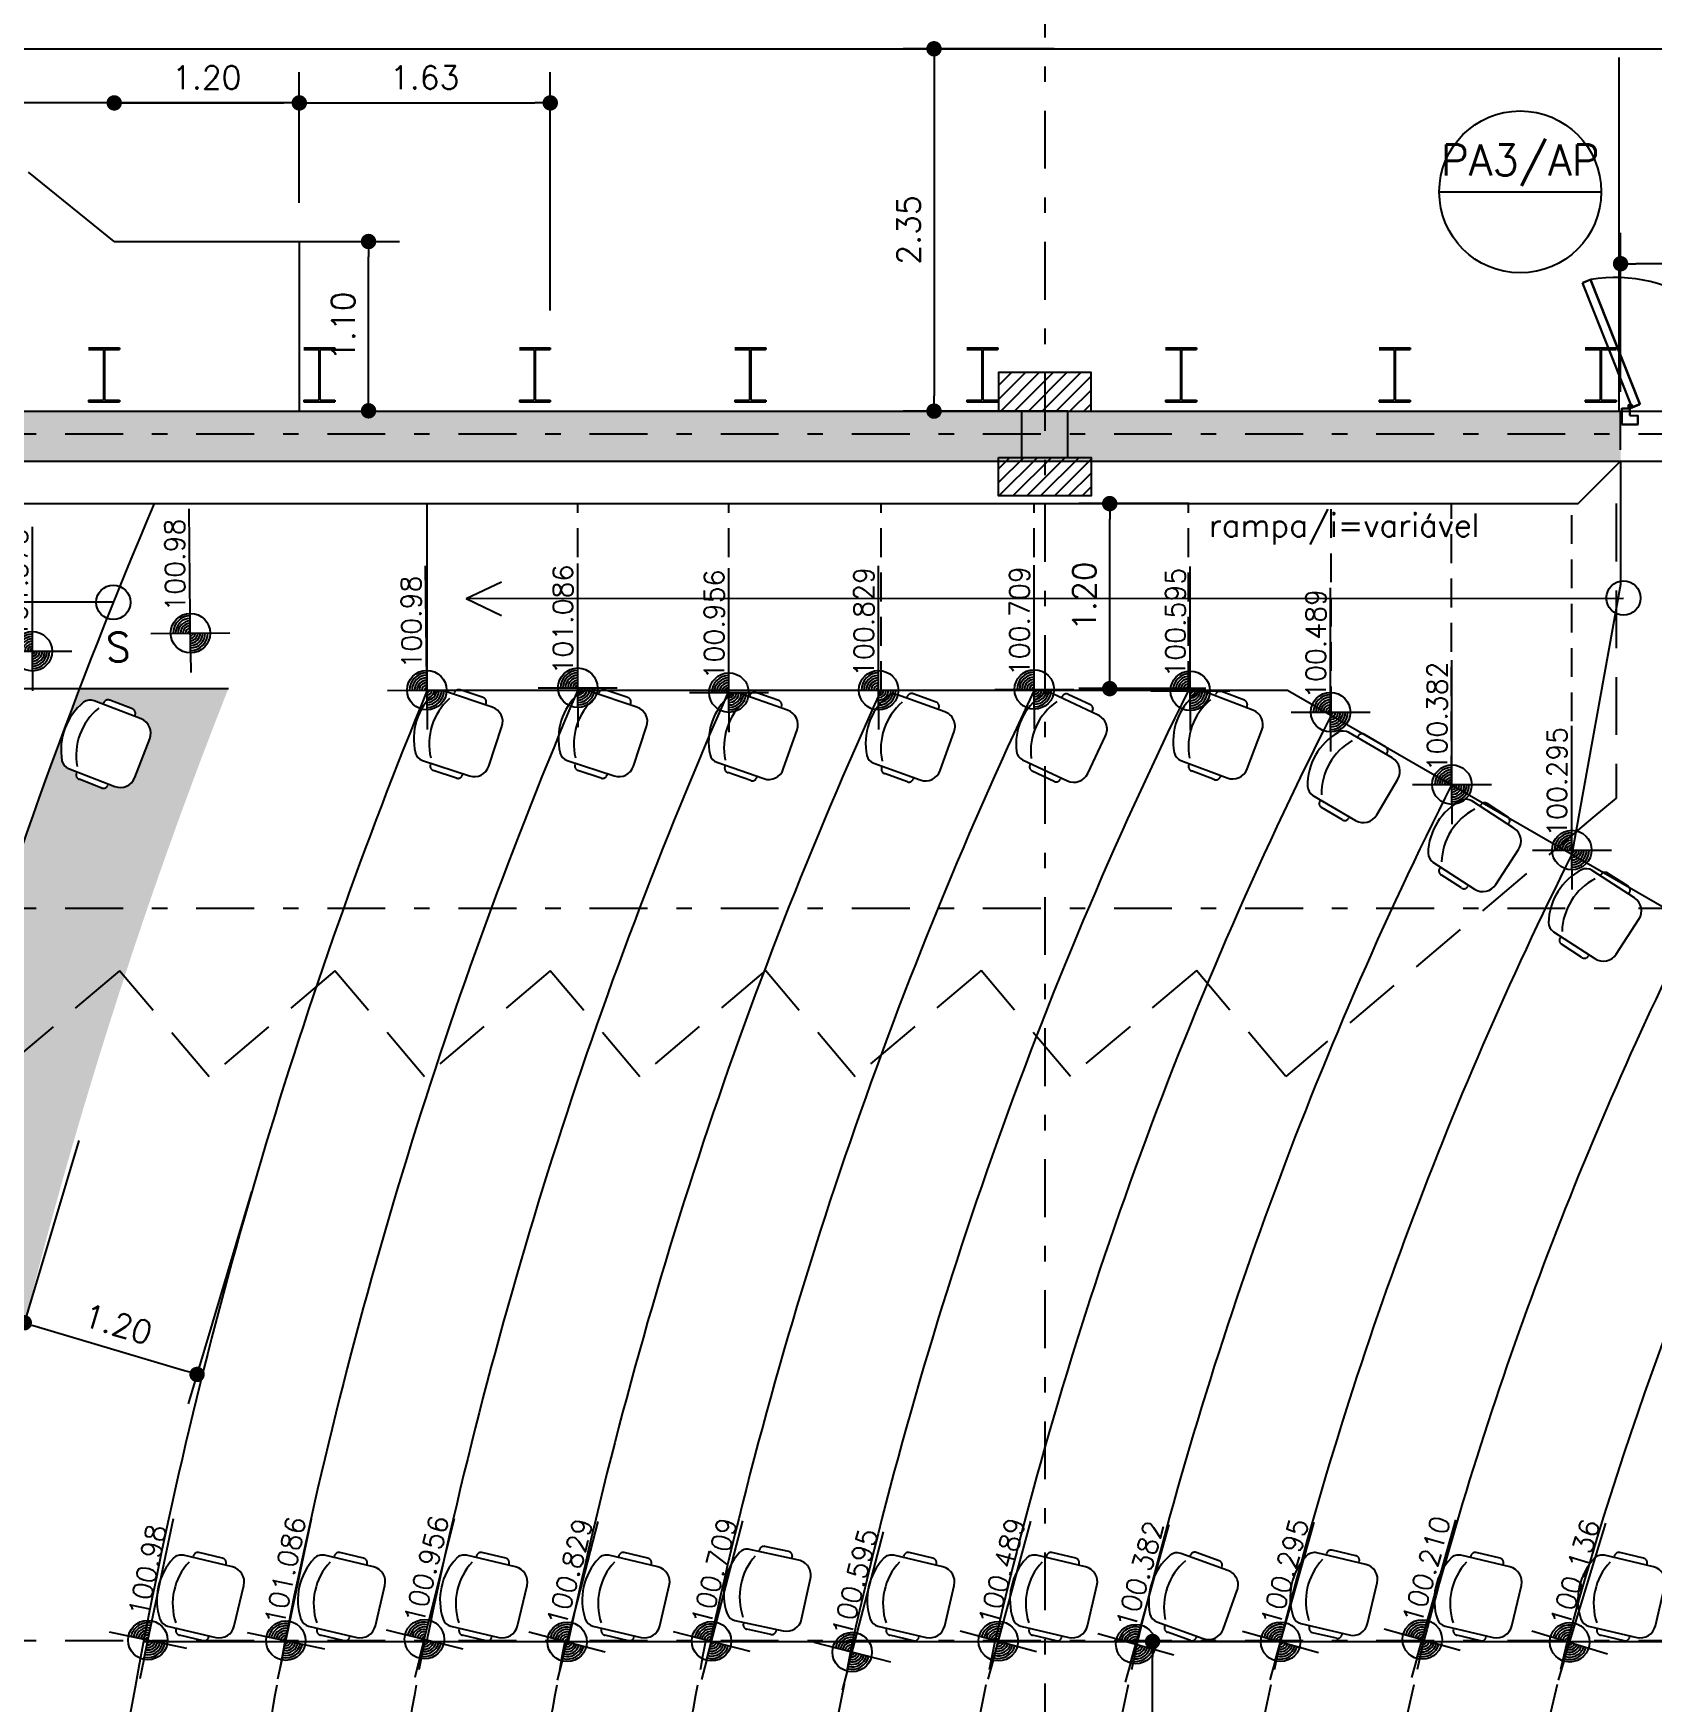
# Model space of a CAD drawing. Extents: x -14 to 107, y -33 to 53.
# Drawn here: x 34.9 to 45.4, y 33.62 to 44.45 of the extents above; entities that cross this region are included whole.
import ezdxf
from ezdxf.enums import TextEntityAlignment as Align

# ---------------------------------------------------------------- set-up
doc = ezdxf.new("R2010")
doc.units = 0
doc.header["$LTSCALE"] = 1.5
doc.header["$MEASUREMENT"] = 0
for name, pattern in [('DASHDOT', [1, 0.5, -0.25, 0, -0.25]), ('HIDDEN', [0.375, 0.25, -0.125]), ('HIDDEN2', [0.1875, 0.125, -0.0625])]:
    doc.linetypes.add(name, pattern=pattern)
doc.layers.get('0').update_dxf_attribs({"linetype": 'CONTINUOUS'})
doc.layers.get('DEFPOINTS').update_dxf_attribs({"linetype": 'CONTINUOUS'})
for name, color, linetype in [('A-ESTRUTURA', 4, 'CONTINUOUS'), ('A-MOBILIA', 1, 'CONTINUOUS'), ('A-PAREDE', 3, 'CONTINUOUS'), ('A-PORTAS', 7, 'CONTINUOUS'), ('A-SOLEIRA', 1, 'CONTINUOUS'), ('COTAS', 7, 'CONTINUOUS'), ('EIXOS', 32, 'DASHDOT'), ('N-LNHVISTA', 7, 'CONTINUOUS'), ('N-NOTACOES', 6, 'CONTINUOUS'), ('N-PROJEÇÃO', 1, 'HIDDEN'), ('N-TEXTO', 7, 'CONTINUOUS'), ('PILAR', 7, 'CONTINUOUS'), ('PILARNOVO', 4, 'CONTINUOUS'), ('PLACA-PRE-MOLDADA', 6, 'CONTINUOUS'), ('PLATEIA1', 7, 'CONTINUOUS'), ('REVEST', 2, 'CONTINUOUS'), ('SOLID', 251, 'CONTINUOUS')]:
    doc.layers.add(name, color=color, linetype=linetype)
doc.layers.get('DEFPOINTS').off()
doc.styles.add('COTA', font='romans.shx')
doc.styles.add('ROMANS', font='romans')
doc.dimstyles.new('DG060-1', dxfattribs={"dimscale": 0.1, "dimtxt": 1.5, "dimasz": 1, "dimexe": 2, "dimexo": 2.5, "dimgap": 0.9, "dimtad": 1, "dimzin": 4, "dimdsep": 46, "dimtxsty": 'COTA', "dimblk": 'DOT', "dimblk1": 'DOT', "dimblk2": 'DOT', "dimsah": 1, "dimcen": 0.09, "dimclrd": 1, "dimclre": 1, "dimclrt": 2, "dimadec": 0, "dimazin": 0, "dimtfac": 1, "dimtdec": 4, "dimtix": 1, "dimtmove": 2, "dimatfit": 3, "dimldrblk": 'DOT', "dimfxl": 1, "dimtvp": 2, "dimtolj": 1, "dimtzin": 0, "dimarcsym": 0})

# ---------------------------------------------------------------- blocks, each defined once
blk = doc.blocks.new('CADEIRA55')
at = {"layer": 'A-MOBILIA'}
for p, q in [((-0.273, -0.363), (-0.273, -0.205)), ((-0.233, -0.117), (-0.233, -0.438)), ((0.237, -0.438), (0.237, -0.112)), ((0.277, -0.363), (0.277, -0.205)), ((-0.133, -0.538), (0.137, -0.538))]:
    blk.add_line(p, q, dxfattribs=at)
at = {"layer": 'A-MOBILIA', "linetype": 'HIDDEN'}
for p, q in [((-0.233, -0.175), (-0.243, -0.175)), ((0.237, -0.175), (0.247, -0.175)), ((-0.233, -0.393), (-0.243, -0.393)), ((0.237, -0.393), (0.247, -0.393))]:
    blk.add_line(p, q, dxfattribs=at)
at = {"layer": 'A-MOBILIA'}
for centre, radius, start, end in [((0.006, -0.397), 0.397, 60.2956, 121.4861), ((-0.163, -0.117), 0.07, 123.0438, 180), ((0.006, -0.502), 0.397, 60.2956, 121.4861), ((0.167, -0.112), 0.07, 0, 58.8307), ((-0.133, -0.438), 0.1, 180, 270), ((0.137, -0.438), 0.1, 270, 0)]:
    blk.add_arc(centre, radius, start, end, dxfattribs=at)
at = {"layer": 'A-MOBILIA', "linetype": 'HIDDEN'}
for centre, start, end in [((-0.243, -0.205), 90, 180), ((0.247, -0.205), 0, 90), ((-0.243, -0.363), 180, 270), ((0.247, -0.363), 270, 0)]:
    blk.add_arc(centre, 0.03, start, end, dxfattribs=at)
blk = doc.blocks.new('N-1411')
at = {"layer": 'N-NOTACOES', "color": 1}
blk.add_line((-0.00525, 0), (0.00525, 0), dxfattribs=at)
blk.add_circle((0, 0), 0.00525, dxfattribs=at)
at = {"layer": 'N-NOTACOES', "color": 2, "style": 'ROMANS'}
for tag, p in [('ESQUADRIA', (0, 0.00192)), ('NUMERO', (0.00026, -0.00256))]:
    blk.add_attdef(tag, text='', height=0.002, dxfattribs=at).set_placement(p, align=Align.MIDDLE)
blk = doc.blocks.new('DOT')
at = {"color": 0, "linetype": 'ByBlock'}
blk.add_line((-0.5, 0), (-1, 0), dxfattribs=at)
at = {"color": 0, "linetype": 'ByBlock', "const_width": 0.5}
blk.add_lwpolyline([(-0.25, 0, 1), (0.25, 0, 1)], format="xyb", close=True, dxfattribs=at)
blk = doc.blocks.new('*D91')
at = {"color": 1, "linetype": 'ByBlock'}
for p, q in [((43.115, 34.02), (41.96, 34.02)), ((42.16, 32.72), (42.16, 33.92)), ((43.115, 32.62), (41.96, 32.62))]:
    blk.add_line(p, q, dxfattribs=at)
at = {"color": 1, "linetype": 'ByBlock', "xscale": 0.1, "yscale": 0.1, "zscale": 0.1}
for p, rotation in [((42.16, 34.02), 90), ((42.16, 32.62), 270)]:
    blk.add_blockref('DOT', p, dxfattribs=dict(at, rotation=rotation))
at = {"color": 2, "linetype": 'ByBlock', "insert": (41.995, 33.32), "char_height": 0.15, "attachment_point": 5, "rotation": 90, "style": 'COTA'}
blk.add_mtext('\\A1;1.40', dxfattribs=at)
blk = doc.blocks.new('*D104')
at = {"color": 1, "linetype": 'ByBlock'}
for p, q in [((42.396, 41.4), (41.682, 41.4)), ((41.882, 40.3), (41.882, 41.3)), ((42.506, 40.2), (41.682, 40.2))]:
    blk.add_line(p, q, dxfattribs=at)
at = {"color": 1, "linetype": 'ByBlock', "xscale": 0.1, "yscale": 0.1, "zscale": 0.1}
for p, rotation in [((41.882, 41.4), 90), ((41.882, 40.2), 270)]:
    blk.add_blockref('DOT', p, dxfattribs=dict(at, rotation=rotation))
at = {"color": 2, "linetype": 'ByBlock', "insert": (41.717, 40.8), "char_height": 0.15, "attachment_point": 5, "rotation": 90, "style": 'COTA'}
blk.add_mtext('\\A1;1.20', dxfattribs=at)
blk = doc.blocks.new('*D106')
at = {"color": 1, "linetype": 'ByBlock'}
for p, q in [((35.198, 37.27), (34.787, 35.896)), ((36.318, 36.936), (35.907, 35.561)), ((34.94, 36.059), (35.869, 35.781))]:
    blk.add_line(p, q, dxfattribs=at)
at = {"color": 1, "linetype": 'ByBlock', "xscale": 0.1, "yscale": 0.1, "zscale": 0.1}
for p, rotation in [((34.845, 36.087), 163.3564461679502), ((35.965, 35.752), 343.3564461679502)]:
    blk.add_blockref('DOT', p, dxfattribs=dict(at, rotation=rotation))
at = {"color": 2, "linetype": 'ByBlock', "insert": (35.452, 36.078), "char_height": 0.15, "attachment_point": 5, "rotation": 343.3564, "style": 'COTA'}
blk.add_mtext('\\A1;1.20', dxfattribs=at)
blk = doc.blocks.new('*D115')
at = {"color": 1, "linetype": 'ByBlock'}
for p, q in [((41.521, 44.35), (40.543, 44.35)), ((40.743, 44.25), (40.743, 42.1)), ((41.521, 42), (40.543, 42))]:
    blk.add_line(p, q, dxfattribs=at)
at = {"color": 1, "linetype": 'ByBlock', "xscale": 0.1, "yscale": 0.1, "zscale": 0.1}
for p, rotation in [((40.743, 44.35), 90), ((40.743, 42), 270)]:
    blk.add_blockref('DOT', p, dxfattribs=dict(at, rotation=rotation))
at = {"color": 2, "linetype": 'ByBlock', "insert": (40.578, 43.175), "char_height": 0.15, "attachment_point": 5, "rotation": 90, "style": 'COTA'}
blk.add_mtext('\\A1;2.35', dxfattribs=at)
blk = doc.blocks.new('REFORÇO')
at = {"layer": 'PILARNOVO'}
h = blk.add_hatch(dxfattribs=at)
h.set_pattern_fill('ANSI31', color=1, scale=0.02, style=0)
h.set_pattern_definition([(45, (0, 25.700124), (-0.04490128, 0.04490128), [])])
h.paths.add_polyline_path([(41.461, 42), (41.761, 42), (41.761, 42.25), (41.461, 42.25)])
h.paths.add_polyline_path([(41.461, 41.7), (41.461, 41.45), (41.761, 41.45), (41.761, 41.7)])
h.paths.add_polyline_path([(41.461, 41.7), (41.161, 41.7), (41.161, 41.45), (41.461, 41.45)])
h.paths.add_polyline_path([(41.161, 42), (41.461, 42), (41.461, 42.25), (41.161, 42.25)])
for points in [[(41.161, 42), (41.761, 42), (41.761, 42.25), (41.161, 42.25)], [(41.161, 41.7), (41.761, 41.7), (41.761, 41.45), (41.161, 41.45)]]:
    blk.add_lwpolyline(points, close=True, dxfattribs=at)
blk = doc.blocks.new('CAMAROTES_ESTRUT2')
at = {"layer": 'A-ESTRUTURA', "linetype": 'Continuous'}
for p, q in [((-9.903, -2.548), (-9.702, -2.548)), ((-9.903, -2.558), (-9.806, -2.558)), ((-9.806, -2.888), (-9.806, -2.558)), ((-9.8, -2.888), (-9.8, -2.558)), ((-9.8, -2.558), (-9.702, -2.558)), ((-9.702, -2.558), (-9.702, -2.548)), ((-8.507, -2.548), (-8.306, -2.548)), ((-8.507, -2.558), (-8.409, -2.558)), ((-8.409, -2.888), (-8.409, -2.558)), ((-8.403, -2.558), (-8.306, -2.558)), ((-8.403, -2.888), (-8.403, -2.558)), ((-8.306, -2.558), (-8.306, -2.548)), ((-7.11, -2.548), (-6.91, -2.548)), ((-7.11, -2.558), (-7.013, -2.558)), ((-7.013, -2.888), (-7.013, -2.558)), ((-7.007, -2.558), (-6.91, -2.558)), ((-7.007, -2.888), (-7.007, -2.558)), ((-6.91, -2.558), (-6.91, -2.548)), ((-5.714, -2.548), (-5.513, -2.548)), ((-5.714, -2.558), (-5.617, -2.558)), ((-5.617, -2.888), (-5.617, -2.558)), ((-5.61, -2.558), (-5.513, -2.558)), ((-5.61, -2.888), (-5.61, -2.558)), ((-5.513, -2.558), (-5.513, -2.548)), ((-4.208, -2.548), (-4.007, -2.548)), ((-4.208, -2.558), (-4.111, -2.558)), ((-4.111, -2.888), (-4.111, -2.558)), ((-4.105, -2.558), (-4.007, -2.558)), ((-4.105, -2.888), (-4.105, -2.558)), ((-4.007, -2.558), (-4.007, -2.548)), ((-2.921, -2.548), (-2.72, -2.548)), ((-2.921, -2.558), (-2.824, -2.558)), ((-2.824, -2.888), (-2.824, -2.558)), ((-2.818, -2.558), (-2.72, -2.558)), ((-2.818, -2.888), (-2.818, -2.558)), ((-2.72, -2.558), (-2.72, -2.548)), ((-1.535, -2.548), (-1.334, -2.548)), ((-1.535, -2.558), (-1.438, -2.558)), ((-1.438, -2.888), (-1.438, -2.558)), ((-1.432, -2.888), (-1.432, -2.558)), ((-1.432, -2.558), (-1.334, -2.558)), ((-1.334, -2.558), (-1.334, -2.548)), ((-0.201, -2.548), (0, -2.548)), ((-0.201, -2.558), (-0.103, -2.558)), ((-0.103, -2.888), (-0.103, -2.558)), ((-0.097, -2.888), (-0.097, -2.558)), ((-0.097, -2.558), (0, -2.558)), ((0, -2.558), (0, -2.548)), ((-9.903, -2.888), (-9.806, -2.888)), ((-9.903, -2.898), (-9.702, -2.898)), ((-9.903, -2.898), (-9.702, -2.898)), ((-9.8, -2.888), (-9.702, -2.888)), ((-9.702, -2.898), (-9.702, -2.888)), ((-8.507, -2.888), (-8.409, -2.888)), ((-8.507, -2.898), (-8.306, -2.898)), ((-8.507, -2.898), (-8.306, -2.898)), ((-8.403, -2.888), (-8.306, -2.888)), ((-8.306, -2.898), (-8.306, -2.888)), ((-7.11, -2.888), (-7.013, -2.888)), ((-7.11, -2.898), (-6.91, -2.898)), ((-7.11, -2.898), (-6.91, -2.898)), ((-7.007, -2.888), (-6.91, -2.888)), ((-6.91, -2.898), (-6.91, -2.888)), ((-5.714, -2.888), (-5.617, -2.888)), ((-5.714, -2.898), (-5.513, -2.898)), ((-5.714, -2.898), (-5.513, -2.898)), ((-5.61, -2.888), (-5.513, -2.888)), ((-5.513, -2.898), (-5.513, -2.888)), ((-4.208, -2.888), (-4.111, -2.888)), ((-4.208, -2.898), (-4.007, -2.898)), ((-4.208, -2.898), (-4.007, -2.898)), ((-4.105, -2.888), (-4.007, -2.888)), ((-4.007, -2.898), (-4.007, -2.888)), ((-2.921, -2.888), (-2.824, -2.888)), ((-2.921, -2.898), (-2.72, -2.898)), ((-2.921, -2.898), (-2.72, -2.898)), ((-2.818, -2.888), (-2.72, -2.888)), ((-2.72, -2.898), (-2.72, -2.888)), ((-1.535, -2.888), (-1.438, -2.888)), ((-1.535, -2.898), (-1.334, -2.898)), ((-1.535, -2.898), (-1.334, -2.898)), ((-1.432, -2.888), (-1.334, -2.888)), ((-1.334, -2.898), (-1.334, -2.888)), ((-0.201, -2.888), (-0.103, -2.888)), ((-0.201, -2.898), (0, -2.898)), ((-0.201, -2.898), (0, -2.898)), ((-0.097, -2.888), (0, -2.888)), ((0, -2.898), (0, -2.888))]:
    blk.add_line(p, q, dxfattribs=at)
at = {"layer": 'A-ESTRUTURA'}
for p, q in [((-9.903, -2.548), (-9.707, -2.548)), ((-9.903, -2.558), (-9.903, -2.548)), ((-8.507, -2.558), (-8.507, -2.548)), ((-8.507, -2.548), (-8.31, -2.548)), ((-7.11, -2.558), (-7.11, -2.548)), ((-7.11, -2.548), (-6.914, -2.548)), ((-5.714, -2.558), (-5.714, -2.548)), ((-5.714, -2.548), (-5.518, -2.548)), ((-4.208, -2.558), (-4.208, -2.548)), ((-4.208, -2.548), (-4.012, -2.548)), ((-2.921, -2.558), (-2.921, -2.548)), ((-2.921, -2.548), (-2.725, -2.548)), ((-1.535, -2.548), (-1.339, -2.548)), ((-1.535, -2.558), (-1.535, -2.548)), ((-0.201, -2.548), (-0.004, -2.548)), ((-0.201, -2.558), (-0.201, -2.548))]:
    blk.add_line(p, q, dxfattribs=at)
blk = doc.blocks.new('N-1901')
at = {"layer": 'N-NOTACOES', "color": 1}
for p, q in [((0, 0.004), (0, -0.004)), ((-0.002, 0), (-0.004, 0)), ((-0.002, 0), (0.0126, 0))]:
    blk.add_line(p, q, dxfattribs=at)
blk.add_circle((0, 0), 0.002, dxfattribs=at)
at = {"layer": 'N-NOTACOES', "color": 2}
for radius, start, end in [(0.00175, 0, 90), (0.0015, 0, 90), (0.00125, 0, 90), (0.001, 0, 90), (0.00075, 0, 90), (0.0005, 0, 90), (0.00025, 0, 90), (0.00175, 180, 270), (0.0015, 180, 270), (0.00125, 180, 270), (0.001, 180, 270), (0.00075, 180, 270), (0.0005, 180, 270), (0.00025, 180, 270)]:
    blk.add_arc((0, 0), radius, start, end, dxfattribs=at)
at = {"layer": 'N-NOTACOES', "color": 2, "style": 'ROMANS'}
blk.add_attdef('COTAP', text='', height=0.002, dxfattribs=at).set_placement((0.00691, 0.0015), align=Align.MIDDLE)
blk = doc.blocks.new('*D209')
at = {"color": 1, "linetype": 'ByBlock'}
for p, q in [((45.194, 42.125), (45.194, 43.156)), ((46.944, 42.216), (46.944, 43.156)), ((46.844, 42.956), (45.294, 42.956))]:
    blk.add_line(p, q, dxfattribs=at)
at = {"color": 1, "linetype": 'ByBlock', "xscale": 0.1, "yscale": 0.1, "zscale": 0.1, "rotation": 180}
blk.add_blockref('DOT', (45.194, 42.956), dxfattribs=at)
at = {"color": 1, "linetype": 'ByBlock', "xscale": 0.1, "yscale": 0.1, "zscale": 0.1}
blk.add_blockref('DOT', (46.944, 42.956), dxfattribs=at)
at = {"color": 2, "linetype": 'ByBlock', "insert": (46.069, 43.121), "char_height": 0.15, "attachment_point": 5, "style": 'COTA'}
blk.add_mtext('\\A1;1.75', dxfattribs=at)
blk = doc.blocks.new('*D350')
at = {"color": 1, "linetype": 'ByBlock'}
for p, q in [((36.105, 43.1), (37.277, 43.1)), ((37.077, 42.102), (37.077, 43))]:
    blk.add_line(p, q, dxfattribs=at)
at = {"color": 1, "linetype": 'ByBlock', "xscale": 0.1, "yscale": 0.1, "zscale": 0.1}
for p, rotation in [((37.077, 43.1), 90), ((37.077, 42.002), 270)]:
    blk.add_blockref('DOT', p, dxfattribs=dict(at, rotation=rotation))
at = {"color": 2, "linetype": 'ByBlock', "insert": (36.912, 42.551), "char_height": 0.15, "attachment_point": 5, "rotation": 90, "style": 'COTA'}
blk.add_mtext('\\A1;1.10', dxfattribs=at)
blk = doc.blocks.new('*D351')
at = {"color": 1, "linetype": 'ByBlock'}
for p, q in [((36.628, 43.35), (36.628, 44.199)), ((35.528, 43.999), (36.528, 43.999))]:
    blk.add_line(p, q, dxfattribs=at)
at = {"color": 1, "linetype": 'ByBlock', "xscale": 0.1, "yscale": 0.1, "zscale": 0.1, "rotation": 180}
blk.add_blockref('DOT', (35.428, 43.999), dxfattribs=at)
at = {"color": 1, "linetype": 'ByBlock', "xscale": 0.1, "yscale": 0.1, "zscale": 0.1}
blk.add_blockref('DOT', (36.628, 43.999), dxfattribs=at)
at = {"color": 2, "linetype": 'ByBlock', "insert": (36.028, 44.164), "char_height": 0.15, "attachment_point": 5, "style": 'COTA'}
blk.add_mtext('\\A1;1.20', dxfattribs=at)
blk = doc.blocks.new('*D352')
at = {"color": 1, "linetype": 'ByBlock'}
for p, q in [((31.528, 43.8), (31.528, 44.199)), ((36.528, 43.999), (31.628, 43.999))]:
    blk.add_line(p, q, dxfattribs=at)
at = {"color": 1, "linetype": 'ByBlock', "xscale": 0.1, "yscale": 0.1, "zscale": 0.1, "rotation": 180}
blk.add_blockref('DOT', (31.528, 43.999), dxfattribs=at)
at = {"color": 1, "linetype": 'ByBlock', "xscale": 0.1, "yscale": 0.1, "zscale": 0.1}
blk.add_blockref('DOT', (36.628, 43.999), dxfattribs=at)
at = {"color": 2, "linetype": 'ByBlock', "insert": (34.078, 44.164), "char_height": 0.15, "attachment_point": 5, "style": 'COTA'}
blk.add_mtext('\\A1;5.10', dxfattribs=at)
blk = doc.blocks.new('*D355')
at = {"color": 1, "linetype": 'ByBlock'}
for p, q in [((38.255, 42.653), (38.255, 44.199)), ((36.728, 43.999), (38.155, 43.999))]:
    blk.add_line(p, q, dxfattribs=at)
at = {"color": 1, "linetype": 'ByBlock', "xscale": 0.1, "yscale": 0.1, "zscale": 0.1, "rotation": 180}
blk.add_blockref('DOT', (36.628, 43.999), dxfattribs=at)
at = {"color": 1, "linetype": 'ByBlock', "xscale": 0.1, "yscale": 0.1, "zscale": 0.1}
blk.add_blockref('DOT', (38.255, 43.999), dxfattribs=at)
at = {"color": 2, "linetype": 'ByBlock', "insert": (37.441, 44.164), "char_height": 0.15, "attachment_point": 5, "style": 'COTA'}
blk.add_mtext('\\A1;1.63', dxfattribs=at)

msp = doc.modelspace()

# ---------------------------------------------------------------- hatches: boundary and pattern name
at = {"layer": 'PILAR'}
h = msp.add_hatch(color=256, dxfattribs=at)
h.paths.add_polyline_path([(41.461, 42.0001), (41.3111, 42.0001), (41.3111, 41.7001), (41.461, 41.7001)])
h.paths.add_polyline_path([(41.6111, 42.0001), (41.461, 42.0001), (41.461, 41.7001), (41.4611, 41.7001), (41.6111, 41.7003)])
at = {"layer": 'SOLID', "linetype": 'ByBlock'}
msp.add_hatch(color=256, dxfattribs=at).paths.add_polyline_path([(41.3111, 41.675), (41.3111, 41.7001), (41.3111, 42), (39.1037, 42), (33.8681, 42), (33.8681, 41.7001), (33.5681, 41.7001), (33.5681, 42), (26.1331, 42), (26.1331, 41.7001), (25.8331, 41.7001), (25.8331, 41.675)])
at = {"layer": 'SOLID'}
h = msp.add_hatch(color=256, dxfattribs=at)
h.paths.add_polyline_path([(45.194, 42), (41.1604, 42), (41.1604, 41.8501), (45.194, 41.8501)])
h.paths.add_polyline_path([(45.194, 41.8501), (41.1604, 41.8501), (41.1604, 41.7001), (41.3103, 41.7001), (41.3103, 41.675), (45.194, 41.675), (45.194, 41.75)])
h.paths.add_polyline_path([(48.7903, 41.9751), (48.9153, 41.9751), (48.9153, 42), (46.944, 42), (46.944, 41.9133), (46.944, 41.8501), (48.7903, 41.8501)])
h.paths.add_polyline_path([(48.7903, 41.8501), (46.944, 41.8501), (46.944, 41.675), (48.5743, 41.675), (48.5743, 41.7011), (48.9153, 41.7011), (48.9153, 41.7251), (48.7903, 41.7251)])
at = {"layer": 'SOLID', "linetype": 'ByBlock'}
h = msp.add_hatch(color=254, dxfattribs=at)
h.paths.add_polyline_path([(35.4945, 38.3311), (35.4622, 38.3694), (34.6462, 37.6809), (34.4274, 37.9402, 0.0206175), (33.718, 35.2105), (33.718, 34.5383, -0.1162165), (33.7497, 34.5433), (33.8124, 34.5386), (33.8132, 34.5486, -0.4142136), (33.8453, 34.5763), (34.0031, 34.5646, -0.4142136), (34.0308, 34.5324), (34.03, 34.5225), (34.0746, 34.5192, -0.4142136), (34.1669, 34.412), (34.1469, 34.1428, -0.4142136), (34.0398, 34.0505), (33.9952, 34.0538), (33.9945, 34.0438, -0.1760861), (33.9861, 34.0251), (34.3982, 34.0251, -0.0333826)])
h.paths.add_polyline_path([(33.4834, 34.0251), (33.718, 34.0251), (33.718, 34.0744, -0.2638351), (33.6617, 34.1144, -0.2674718), (33.6851, 34.5104, -0.1578083), (33.718, 34.5383), (33.718, 35.2105, 0.0088308)])
h.paths.add_polyline_path([(35.4622, 38.3694), (35.4945, 38.3311, -0.0035143), (35.6431, 38.7751), (34.6932, 38.7751, 0.0064031), (34.4274, 37.9402), (34.6462, 37.6809)])
h.paths.add_polyline_path([(35.6431, 38.7751, -0.0113968), (36.1679, 40.2), (35.2024, 40.2, 0.011058), (34.6932, 38.7751)])
h.paths.add_polyline_path([(35.3473, 39.5553), (35.1999, 39.6126, -0.4142136), (35.1828, 39.6514), (35.1864, 39.6607), (35.1325, 39.6816, -0.2714018), (35.0885, 39.7371, -0.2674718), (35.2265, 40.109, -0.2791442), (35.2979, 40.1216), (35.3565, 40.0988), (35.3602, 40.1081, -0.4142136), (35.399, 40.1252), (35.5465, 40.068, -0.4142136), (35.5636, 40.0291), (35.5599, 40.0198), (35.6016, 40.0037, -0.4142136), (35.6586, 39.8742), (35.5609, 39.6225, -0.4142136), (35.4314, 39.5655), (35.3898, 39.5817), (35.3862, 39.5724, -0.4142136)], flags=16)
h.paths.add_polyline_path([(34.2915, 35.298), (34.2915, 35.9516), (34.5165, 35.9516), (34.5165, 35.298)], flags=25)
h.paths.add_polyline_path([(34.0433, 34.7424), (35.1655, 38.7106), (34.7806, 38.8195), (33.6584, 34.8513)], flags=9)

# ---------------------------------------------------------------- linework, layer by layer
at = {"layer": 'A-PAREDE'}
for p, q in [((0, 44.35), (60.0148, 44.35)), ((23.1057, 42), (39.1037, 42)), ((39.1037, 42), (45.194, 42)), ((45.194, 41.75), (45.194, 42)), ((12.05, 41.675), (45.194, 41.675)), ((39.0658, 41.4), (39.1037, 41.4))]:
    msp.add_line(p, q, dxfattribs=at)
at = {"layer": 'A-PORTAS'}
for p, q in [((45.0006, 42.8527), (44.9468, 42.8313)), ((44.9942, 42.8501), (44.9468, 42.8313)), ((45.2691, 42.0216), (44.9468, 42.8313)), ((44.9992, 42.8506), (44.9492, 42.8307)), ((45.2699, 42.0251), (44.9492, 42.8307)), ((45.3195, 42.0461), (44.9992, 42.8506)), ((45.3214, 42.0469), (45.0006, 42.8527)), ((45.2024, 41.9133), (45.2024, 42.0182)), ((45.2024, 42.0182), (45.2564, 42.0182)), ((45.2039, 41.9133), (45.2039, 42.0182)), ((45.2039, 42.0167), (45.2549, 42.0167)), ((45.2638, 42.0468), (45.2504, 42.0146)), ((45.2549, 41.9707), (45.2549, 42.0167)), ((45.2564, 41.9722), (45.2564, 42.0182)), ((45.3219, 42.0442), (45.2683, 42.0229)), ((45.3178, 42.0409), (45.2691, 42.0216)), ((45.3199, 42.045), (45.2699, 42.0251)), ((45.3178, 42.0409), (45.3172, 42.0423)), ((45.3198, 42.0493), (45.3184, 42.0487)), ((45.3199, 42.045), (45.3184, 42.0487)), ((45.3219, 42.0442), (45.3198, 42.0493)), ((45.2024, 41.9133), (45.3074, 41.9133)), ((45.2039, 41.9148), (45.3059, 41.9148)), ((45.2549, 41.9707), (45.3059, 41.9707)), ((45.2564, 41.9722), (45.3074, 41.9722)), ((45.3059, 41.9148), (45.3059, 41.9707)), ((45.3069, 41.9722), (45.3074, 41.9717)), ((45.3074, 41.9133), (45.3074, 41.9722))]:
    msp.add_line(p, q, dxfattribs=at)
msp.add_circle((45.2573, 42.0304), 0.0124, dxfattribs=at)
for centre, radius, start, end in [((45.1634, 41.9086), 0.958, 6.66518, 99.78508), ((45.0796, 41.7717), 0.314, 52.04107, 58.96183)]:
    msp.add_arc(centre, radius, start, end, dxfattribs=at)
at = {"layer": 'A-SOLEIRA'}
for p, q in [((45.194, 42), (46.944, 42)), ((45.194, 41.675), (46.944, 41.675))]:
    msp.add_line(p, q, dxfattribs=at)
at = {"layer": 'EIXOS', "ltscale": 0.5}
for p, q in [((41.461, 48.1976), (41.461, -4.8398)), ((78.8353, 41.8501), (-5.9475, 41.8501)), ((78.8353, 38.7751), (-5.9475, 38.7751)), ((78.8353, 34.0251), (-5.9475, 34.0251))]:
    msp.add_line(p, q, dxfattribs=at)
at = {"layer": 'N-LNHVISTA'}
msp.add_line((45.1847, 42), (45.1847, 44.2937), dxfattribs=at)
at = {"layer": 'N-NOTACOES', "color": 3}
for q in [(37.9385, 40.8936), (37.9383, 40.6736)]:
    msp.add_line((37.7087, 40.7838), q, dxfattribs=at)
at = {"layer": 'N-NOTACOES', "color": 1}
for p, q in [((35.4222, 40.7599), (23.6505, 40.7635)), ((37.7087, 40.7838), (45.2129, 40.7879))]:
    msp.add_line(p, q, dxfattribs=at)
at = {"layer": 'N-NOTACOES', "color": 3}
for centre in [(35.4222, 40.7599), (45.2129, 40.7879)]:
    msp.add_circle(centre, 0.1112, dxfattribs=at)
at = {"layer": 'N-PROJEÇÃO'}
msp.add_lwpolyline([(45.1645, 41.3999), (45.1645, 39.49), (45.0145, 39.3635), (43.0245, 37.6845), (42.4441, 38.3723), (41.6281, 37.6839), (41.0477, 38.3717), (40.2317, 37.6833), (39.6513, 38.3711), (38.8353, 37.6827), (38.2549, 38.3705), (37.4389, 37.6821), (36.8586, 38.37), (36.0425, 37.6815), (35.4622, 38.3694), (34.6462, 37.6809)], dxfattribs=at)
at = {"layer": 'PILAR'}
msp.add_lwpolyline([(41.3111, 41.7001), (41.6111, 41.7001), (41.6111, 42.0001), (41.3111, 42.0001)], close=True, dxfattribs=at)
at = {"layer": 'PLATEIA1'}
for p, q in [((35.4278, 43.0999), (34.8712, 43.5499)), ((35.4278, 43.0999), (36.6278, 43.0999)), ((36.6278, 43.0999), (36.6278, 42.0032)), ((45.194, 41.675), (45.194, 40.875)), ((37.4575, 40.19), (37.4575, 41.4)), ((45.1945, 40.875), (44.8782, 39.1257)), ((24.7718, 40.2), (36.1679, 40.2)), ((37.4575, 40.19), (43.0348, 40.19)), ((43.0348, 40.19), (48.0024, 37.3219)), ((35.6183, 34.0201), (46.7192, 34.0201))]:
    msp.add_line(p, q, dxfattribs=at)
at = {"layer": 'PLATEIA1', "linetype": 'HIDDEN2'}
for p, q in [((38.433, 40.19), (38.433, 41.4)), ((39.4136, 40.19), (39.4136, 41.4)), ((40.3999, 40.19), (40.3999, 41.4)), ((41.3925, 40.19), (41.3925, 41.4)), ((42.3922, 40.19), (42.3922, 41.4)), ((43.3168, 40.0272), (43.3168, 41.4)), ((44.0975, 39.5764), (44.0975, 41.4)), ((44.8782, 39.1257), (44.8782, 41.4)), ((40.2151, 34.0251), (39.9378, 32.6201)), ((41.1371, 34.0201), (40.8512, 32.6201)), ((42.0619, 34.0201), (41.7656, 32.6201)), ((42.9886, 34.0201), (42.6811, 32.6201)), ((43.9174, 34.0201), (43.5977, 32.6201)), ((44.8485, 34.0201), (44.5158, 32.6201))]:
    msp.add_line(p, q, dxfattribs=at)
at = {"layer": 'PLATEIA1'}
for radius, start, end in [(34.2129, 156.90081, 169.82716), (32.1129, 157.64771, 169.15411), (31.2129, 156.9667, 168.83742), (30.3129, 156.24147, 168.50154), (29.4129, 155.46742, 168.14467), (28.5129, 154.63923, 167.76476), (27.6129, 153.75075, 167.35949), (26.7129, 153.18685, 166.92619), (25.8129, 153.29809, 166.46183), (24.9129, 153.41737, 165.96291), (24.0129, 153.54562, 165.42538), (23.1129, 153.68387, 164.84452), (32.1129, 169.15411, 186.36837)]:
    msp.add_arc((67.1576, 27.9774), radius, start, end, dxfattribs=at)
at = {"layer": 'PLATEIA1', "linetype": 'HIDDEN2'}
for centre in [(68.0744, 27.9774), (68.9779, 27.9774), (69.8889, 27.9774), (70.8007, 27.9774)]:
    msp.add_arc(centre, 32.1129, 169.15411, 171.68751, dxfattribs=at)
at = {"layer": 'REVEST'}
for p, q in [((44.919, 41.4), (45.194, 41.675)), ((22.6731, 41.4), (44.919, 41.4))]:
    msp.add_line(p, q, dxfattribs=at)
at = {"layer": 'SOLID', "linetype": 'ByBlock'}
msp.add_line((41.3111, 41.7001), (41.3111, 41.675), dxfattribs=at)

# ---------------------------------------------------------------- block references
at = {"layer": 'COTAS', "linetype": 'ByBlock', "xscale": -1, "rotation": 180}
msp.add_blockref('CAMAROTES_ESTRUT2', (45.1645, 39.512), dxfattribs=at)
at = {"layer": 'COTAS', "linetype": 'ByBlock'}
msp.add_blockref('REFORÇO', (0, 0), dxfattribs=at)
at = {"layer": 'DEFPOINTS'}
for p, rotation in [((35.1077, 39.9414), 68.77485336746969), ((37.3881, 39.993), 71.66285540854612), ((38.326, 39.993), 71.66285540854612), ((39.302, 39.9808), 70.73394315165629), ((40.3207, 39.9752), 70.240100730602), ((41.3101, 39.9997), 64.81436410844957), ((42.3173, 39.9943), 69.23494914328752), ((43.2162, 39.768), 59.57338262692416), ((44.0065, 39.3337), 57.0457289917384), ((44.7872, 38.8829), 57.0457289917384), ((39.3873, 34.4094), 77.73744103152649), ((42.1563, 34.4066), 70.09906232507173), ((43.061, 34.3898), 76.71526676159822), ((35.7136, 34.3739), 76.71526676159822), ((36.6279, 34.3739), 76.71526676159822), ((37.5492, 34.3739), 76.71526676159822), ((38.4715, 34.3739), 76.71526676159822), ((40.319, 34.3739), 76.71526676159822), ((41.2444, 34.3739), 76.71526676159822), ((43.9956, 34.3739), 76.71526676159822), ((44.9264, 34.3739), 76.71526676159822)]:
    msp.add_blockref('CADEIRA55', p, dxfattribs=dict(at, rotation=rotation))
at = {"layer": 'N-LNHVISTA', "xscale": 100, "yscale": 100, "zscale": 100}
msp.add_blockref('N-1411', (44.5436, 43.422), dxfattribs=at).add_auto_attribs({'ESQUADRIA': 'PA3/AP'})
at = {"layer": 'N-LNHVISTA', "xscale": 64, "yscale": 64, "zscale": 64}
for p, rotation, values in [((35.9219, 40.5598), 90.57594318139583, {'COTAP': '100.98'}), ((34.8972, 40.4421), 90, {'COTAP': '101.373'}), ((37.4548, 40.1904), 90.57594318139583, {'COTAP': '100.98'}), ((38.433, 40.206), 90, {'COTAP': '101.086'}), ((39.4136, 40.174), 90, {'COTAP': '100.956'}), ((40.3839, 40.19), 90, {'COTAP': '100.829'}), ((41.3931, 40.195), 90, {'COTAP': '100.709'}), ((42.404, 40.1858), 90, {'COTAP': '100.595'}), ((43.3141, 40.0475), 90, {'COTAP': '100.489'}), ((44.101, 39.5774), 90, {'COTAP': '100.382'}), ((44.8782, 39.1534), 90, {'COTAP': '100.295'}), ((35.646, 34.0289), 78.11983659449007, {'COTAP': '100.98'}), ((36.5401, 34.0253), 78.11983659449007, {'COTAP': '101.086'}), ((37.4387, 34.0344), 76.00030346293022, {'COTAP': '100.956'}), ((38.3641, 34.0177), 75.47923852964362, {'COTAP': '100.829'}), ((39.3004, 34.0215), 75.47923852964362, {'COTAP': '100.709'}), ((41.1598, 34.0221), 74.8377360008321, {'COTAP': '100.489'}), ((42.9902, 34.0181), 74.30856893515816, {'COTAP': '100.295'}), ((43.9086, 34.0329), 74.30856893515816, {'COTAP': '100.210'}), ((40.2122, 33.9514), 75.47923852964362, {'COTAP': '100.595'}), ((42.0504, 34.0029), 74.30856893515816, {'COTAP': '100.382'}), ((44.864, 34.0148), 73.153731434541, {'COTAP': '100.136'})]:
    msp.add_blockref('N-1901', p, dxfattribs=dict(at, rotation=rotation)).add_auto_attribs(values)

# ---------------------------------------------------------------- texts
at = {"layer": 'N-TEXTO', "color": 2, "linetype": 'ByBlock', "attachment_point": 1, "style": 'COTA'}
for s, insert, char_height in [('rampa/i=variável', (42.525, 41.3351), 0.15), ('S', (35.3739, 40.5632), 0.1875)]:
    msp.add_mtext(s, dxfattribs=dict(at, insert=insert, char_height=char_height))

# ---------------------------------------------------------------- dimensions: what is measured, and where the dimension line sits
at = {"layer": 'COTAS'}
for base, p1, p2, picture, middle in [((40.7427, 42), (41.771, 44.35), (41.771, 42), '*D115', (40.5777, 43.175)), ((41.8818, 41.4), (42.7561, 40.2), (42.6457, 41.4), '*D104', (41.7168, 40.8)), ((42.1604, 34.0201), (43.3655, 32.6201), (43.3655, 34.0201), '*D91', (41.9954, 33.3201))]:
    dim = msp.add_linear_dim(base=base, p1=p1, p2=p2, angle=90, dimstyle='DG060-1', dxfattribs=at)
    dim.commit()
    dim.dimension.update_dxf_attribs({"geometry": picture, "text_midpoint": middle})
dim = msp.add_linear_dim(base=(45.194, 42.9559), p1=(46.944, 41.9657), p2=(45.194, 41.875), dimstyle='DG060-1', dxfattribs=at)
dim.commit()
dim.dimension.update_dxf_attribs({"geometry": '*D209', "text_midpoint": (46.069, 43.1209)})
dim = msp.add_aligned_dim(p1=(35.2698, 37.51), p2=(36.39, 37.1751), distance=-1.4849, text='1.20', dimstyle='DG060-1', dxfattribs=at)
dim.commit()
dim.dimension.update_dxf_attribs({"geometry": '*D106', "text_midpoint": (35.4519, 36.078)})
at = {"layer": 'PLACA-PRE-MOLDADA'}
for base, p1, p2, picture, middle in [((31.5278, 43.9987), (36.6278, 43.0999), (31.5278, 43.55), '*D352', (34.0778, 44.1637)), ((36.6278, 43.9987), (35.4278, 43.0999), (36.6278, 43.0999), '*D351', (36.0278, 44.1637)), ((38.2549, 43.9987), (36.6278, 43.0999), (38.2549, 42.4033), '*D355', (37.4414, 44.1637))]:
    dim = msp.add_linear_dim(base=base, p1=p1, p2=p2, dimstyle='DG060-1', override={"dimse1": 1}, dxfattribs=at)
    dim.commit()
    dim.dimension.update_dxf_attribs({"geometry": picture, "text_midpoint": middle})
dim = msp.add_linear_dim(base=(37.0774, 43.0999), p1=(35.855, 42.0023), p2=(35.855, 43.0999), angle=90, dimstyle='DG060-1', override={"dimse1": 1}, dxfattribs=at)
dim.commit()
dim.dimension.update_dxf_attribs({"geometry": '*D350', "text_midpoint": (36.9124, 42.5511)})

doc.saveas('drawing.dxf')
